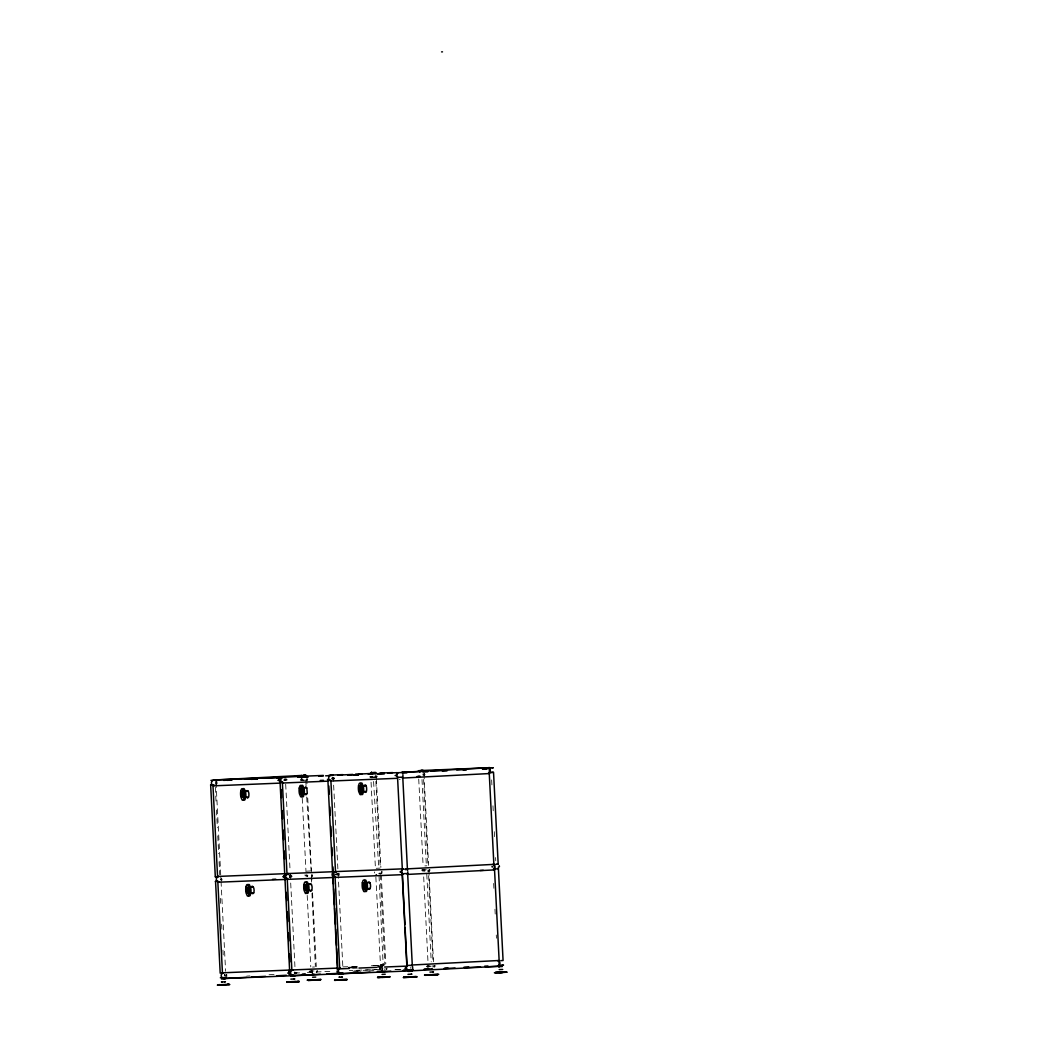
<?xml version="1.0" encoding="UTF-8"?>
<svg xmlns="http://www.w3.org/2000/svg" width="1037" height="1037" viewBox="0 0 1037 1037"><rect width="100%" height="100%" fill="white"/><g stroke="black" fill="none" stroke-linecap="round" stroke-linejoin="round"><path stroke-width="0.75" stroke-dasharray="5 3.75" d="M217.109 783.803L216.992 781.691M221.983 880.167L222.061 879.104M226.87 976.53L226.766 974.417M291.41 877.328L291.293 875.215M296.284 973.691L296.362 972.628M317.529 971.825L317.607 970.762M334.329 779.007L334.407 777.944M339.216 875.371L339.099 873.258M382.225 871.547L381.81 873.621M387.099 967.91L386.684 969.984M429.875 870.665L429.953 869.602M427.166 965.291L427.27 967.404M434.762 967.015L434.84 965.953L435.799 965.901M491.707 867.152L491.784 866.076M215.813 784.452L215.877 783.7A3.267 1.102 87 0 0 215.683 781.328M372.801 776.428L372.581 777.672M382.484 969.828L382.562 969.154M371.92 777.763L372.153 776.557M303.945 780.213L301.106 780.342L302.856 779.526A3.033 1.024 87 0 0 302.882 778.8M307.639 876.524L307.73 875.889A3.033 1.024 87 0 0 307.769 875.163M372.75 777.594L372.866 776.92A3.267 1.102 87 0 0 372.931 776.156M307.432 780.109L307.769 779.098M312.318 876.459L312.655 875.461M377.261 776.259L376.353 778.139M424.664 775.3L425.001 774.302M306.783 779.085L306.071 780.355M311.385 876.135L311.657 875.448A3.033 2.852 87.7 0 0 311.774 874.709M316.259 972.499L316.544 971.812A3.033 2.852 87.7 0 0 316.661 971.06M380.099 872.648L379.399 873.919M422.746 775.015L423.031 774.328A3.033 2.852 87.7 0 0 423.148 773.589M423.731 774.976L424.003 774.289A3.033 2.852 87.7 0 0 424.12 773.55M384.701 969.699L384.986 969.012A3.033 2.852 87.7 0 0 385.09 968.26M386.114 969.634L386.386 968.947A3.033 2.852 87.7 0 0 386.503 968.208M427.633 871.378L427.918 870.691A3.033 2.852 87.7 0 0 428.022 869.939M428.605 871.339L428.89 870.652A3.033 2.852 87.7 0 0 428.994 869.9M307.237 779.163L306.485 780.407M311.813 876.2L312.124 875.526A3.033 2.852 87.7 0 0 312.254 874.787M424.159 775.041L424.47 774.367A3.033 2.852 87.7 0 0 424.6 773.628M429.046 871.404L429.344 870.73A3.033 2.852 87.7 0 0 429.512 869.978M306.68 780.252L307.069 779.578A3.267 3.072 87.7 0 0 307.289 778.8M423.9 775.456L424.302 774.769A3.267 3.072 87.7 0 0 424.522 774.004M374.513 777.556L375.225 776.285A3.033 2.852 87.7 0 0 375.264 774.782M380.799 873.854L381.512 872.597A3.033 2.852 87.7 0 0 381.551 871.093M375.368 777.931L376.625 776.233A3.033 2.852 87.7 0 0 376.742 775.482M306.745 871.158L310.607 870.963M376.237 868.306L380.112 868.112M424.885 865.895L426.881 865.804M312.539 967.067L314.535 966.964M220.725 874.891L216.059 782.805L215.087 782.857M331.71 778.087L333.279 777.996L337.945 870.082M375.861 876.978L380.501 965.577A2.644 0.894 87 0 1 381.214 965.525A2.644 2.489 87.7 0 1 383.249 965.369L383.871 965.693L377.481 966.043M246.715 976.115L249.904 975.921M269.063 974.741L275.44 974.352M294.599 973.186L300.976 972.784M307.367 972.395L333.11 971.241M354.356 970.891L379.892 969.336L349.249 970.593M374.94 777.283L370.598 777.491L371.79 777.322M375.161 777.257L375.757 777.231M375.822 777.141L374.733 777.193M283.244 780.07L287.405 779.85M302.7 780.252L307.043 780.044L304.204 780.174M372.192 777.4L374.214 777.322M289.504 876.356L292.291 876.213M421.398 870.043L426.959 869.745M379.088 873.685L381.422 873.556L378.583 873.685M352.541 966.808L357.376 966.562M373.501 965.719L381.577 965.304M351.88 967.378L358.283 967.041M309.052 971.202L314.47 970.917M294.391 972.719L297.165 972.576M426.285 966.393L434.62 965.966M368.874 970.904L375.251 970.71M395.94 969.634L402.317 969.31L394.345 969.621M373.696 777.322L375.135 777.154M384.04 965.395L380.346 965.59M371.972 777.439L372.62 777.296M382.16 965.499L380.385 965.59L380.073 967.171A3.033 1.024 87 0 0 380.19 969.388M332.112 778.048L333.253 777.996M371.985 777.335L371.065 777.374M334.095 874.554L337.103 874.437M342.793 966.873L357.363 966.432M371.44 965.693L383.184 965.382L378.985 874.606M351.984 967.495L358.452 967.236M377.883 966.432L384.351 966.173M352.528 968.325L357.337 968.13M376.587 967.352L382.99 967.08M399.154 779.293L400.152 779.383M384.986 964.475C381.966 962.725 378.375 966.225 379.542 969.362M372.763 777.802L371.842 776.7M303.335 780.589L302.454 779.448A3.033 2.852 87.7 0 1 302.234 778.722M302.726 780.576L301.897 779.241M370.442 776.752L371.363 777.867L371.09 776.726M302.402 780.174L302 779.565A3.033 2.852 87.7 0 1 301.767 778.852M307.276 876.537L306.887 875.915A3.033 2.852 87.7 0 1 306.641 875.215M307.704 876.446L307.328 875.811A3.033 2.852 87.7 0 1 307.108 875.085M290.347 874.658L290.697 875.306A3.033 2.852 87.7 0 1 290.723 877.522M288.934 874.709L289.284 875.371A3.033 2.852 87.7 0 1 289.31 877.587M307.121 876.33L306.783 875.591A3.267 3.072 87.7 0 1 306.628 874.8M369.781 776.635L370.222 777.594M300.289 779.474L300.717 780.446M370.779 777.841L370.429 776.661M371.324 777.763L370.987 776.389M382.42 966.938L381.823 965.46A2.644 0.894 87 0 0 381.11 965.577L380.709 967.236A3.033 1.024 87 0 0 380.851 969.439M301.119 779.37L301.456 780.589L301.171 777.374M306.148 876.395L305.993 875.734A3.033 1.024 87 0 1 305.902 874.995M380.89 969.854L380.748 969.115A3.267 1.102 87 0 1 380.709 966.73L381.227 965.201A2.852 0.972 87 0 1 382.018 965.421L382.588 967.262A3.267 1.102 87 0 1 382.627 969.647M422.202 869.991L422.396 871.041M374.474 871.948L374.668 872.998M304.982 874.787L305.163 875.837M286.419 778.852L286.601 779.902M309.869 971.15L310.05 972.2M373.579 781.47L378.725 867.736M305.772 781.042L306.058 785.839M306.719 797.025L311.113 870.51M491.655 779.915L491.979 786.383M492.964 805.788L493.288 812.269M494.273 831.674L494.61 838.142M495.582 857.56L495.751 860.788M493.651 883.459L493.897 888.294M494.96 909.229L495.206 914.064M496.269 935.011L496.438 938.226M423.977 773.9L428.618 865.389M428.851 870.212L433.492 961.753M428.657 875.759L433.012 961.792M423.614 779.461L428.035 866.802M421.994 779.526L426.337 865.26M426.79 874.243L431.236 961.869M418.728 778.994L423.122 865.662M423.692 876.9L427.996 962.025M376.392 778.722L380.877 867.334M381.279 875.085L385.816 963.879M375.874 781.405L380.216 867.139M380.268 874.554L384.792 963.775M371.065 782.222L375.472 869.226M338.114 873.31L342.832 966.458M306.758 778.709L307.082 785.126M307.73 797.959L311.463 871.793M311.631 875.008L311.956 881.424M312.526 892.676L316.272 966.549M302.234 798.244L306.006 871.845M307.198 895.411L310.776 966.821M285.693 784.205L290.062 870.471M290.256 874.282L295.026 968.428M220.803 876.498L220.972 879.713M221.05 881.32L225.599 971.254M215.307 787.342L216.046 801.912M216.461 810.001L217.355 827.785M217.77 835.874L218.677 853.671M219.079 861.76L219.74 874.697M220.324 898.301L220.661 904.77M221.633 924.174L221.97 930.643M222.955 950.061L223.201 954.908M311.23 877.38L311.45 882.15M311.968 893.298L315.352 966.562M311.761 972.278A3.033 2.852 87.7 0 1 311.463 970.813M317.166 971.138A3.033 2.852 87.7 0 1 317.024 971.876M380.203 969.478A3.033 2.852 87.7 0 1 380.009 967.275L381.279 965.564L381.797 967.067A3.033 1.024 87 0 1 381.914 969.284M317.089 970.71A3.267 3.072 87.7 0 1 316.829 972.291M225.573 974.806A3.267 1.102 87 0 1 225.651 976.426M310.88 972.097A3.033 1.024 87 0 1 310.763 970.606M311.657 971.954A3.267 3.072 87.7 0 1 311.502 971.15M224.692 974.586A3.033 1.024 87 0 1 224.809 976.076M226.196 974.508A3.033 2.852 87.7 0 1 226.39 975.998M294.236 972.356A3.033 2.852 87.7 0 1 294.262 973.212M224.407 975.947A3.033 1.024 87 0 1 224.394 974.456M226.403 975.143A3.033 1.024 87 0 1 226.442 975.895M312.617 970.762A3.033 1.024 87 0 1 312.617 972.239M312.215 972.175A3.033 2.852 87.7 0 1 311.956 970.697M221.49 878.883A3.033 2.852 87.7 0 1 221.335 880.361A3.033 1.024 87 0 0 221.335 878.78M312.176 875.163A3.267 3.072 87.7 0 1 311.956 875.941M220.764 879.259A3.267 1.102 87 0 1 220.764 880.063M216.422 781.781A3.033 2.852 87.7 0 1 216.461 784.011M284.41 779.007A3.033 2.852 87.7 0 1 284.605 780.485M216.357 781.691A3.033 1.024 87 0 1 216.474 783.907M410.859 968.454A3.033 1.024 87 0 1 410.821 966.951M428.748 966.769A3.033 2.852 87.7 0 1 428.683 966.017M492.432 867.502A3.033 1.024 87 0 1 492.419 866.012A3.033 2.852 87.7 0 0 492.251 866.854M424.107 871.119A3.033 2.852 87.7 0 1 423.809 869.654M338.529 873.348A3.033 2.852 87.7 0 1 338.736 874.839M333.836 777.724A3.033 2.852 87.7 0 1 333.681 779.202M433.816 965.512A3.033 2.852 87.7 0 1 433.764 967.015M427.775 966.808A3.033 2.852 87.7 0 1 427.711 966.056M381.616 969.426A3.033 2.852 87.7 0 1 381.422 967.21L382.679 965.512A2.644 2.489 87.7 0 1 383.988 965.188M432.844 965.551A3.033 2.852 87.7 0 1 432.792 967.054M295.752 972.395A3.033 2.852 87.7 0 1 295.765 973.16M337.297 874.891A3.033 2.852 87.7 0 0 337.103 873.413A3.033 1.024 87 0 1 337.155 874.917M285.81 778.943A3.033 2.852 87.7 0 1 286.005 780.433M332.242 779.267A3.033 2.852 87.7 0 0 332.397 777.776A3.033 1.024 87 0 1 332.242 779.28M423.135 871.158A3.033 2.852 87.7 0 1 422.824 869.693M290.425 875.098A3.033 1.024 87 0 1 290.567 877.315M289.154 875.28A3.033 2.852 87.7 0 1 289.245 877.496M295.415 972.175A3.033 1.024 87 0 1 295.454 973.678M382.601 966.938A3.033 1.024 87 0 1 382.744 969.141M428.1 967.288A3.033 1.024 87 0 1 427.983 965.797M428.89 967.158A3.267 3.072 87.7 0 1 428.774 965.538M294.612 971.967A3.267 3.072 87.7 0 1 294.651 973.587M429.849 965.966A3.033 1.024 87 0 1 429.875 966.717M429.214 966.653A3.033 2.852 87.7 0 1 429.175 965.901M424.003 870.795A3.267 3.072 87.7 0 1 423.848 869.991M285.551 778.735A3.033 1.024 87 0 1 285.706 780.213M284.851 779.254A3.267 3.072 87.7 0 1 284.968 780.057M289.427 874.865A3.267 3.072 87.7 0 1 289.777 877.224M284.268 778.917A3.033 2.852 87.7 0 1 284.514 780.394M424.561 871.015A3.033 2.852 87.7 0 1 424.302 869.537M336.04 875.189A3.267 1.102 87 0 1 335.962 873.569M337.919 873.647A3.267 1.102 87 0 1 337.984 875.267M424.963 869.602A3.033 1.024 87 0 1 424.963 871.08M434.322 965.59A3.033 2.852 87.7 0 1 434.231 967.093M434.322 965.901A3.267 3.072 87.7 0 1 434.283 966.717M336.753 874.787A3.033 1.024 87 0 1 336.714 874.022M423.226 870.937A3.033 1.024 87 0 1 423.096 869.447M333.11 778.1A3.267 1.102 87 0 1 333.11 778.904M338.568 873.984A3.033 1.024 87 0 1 338.606 874.748M331.97 779.15A3.033 1.024 87 0 1 331.866 778.424M333.681 777.62A3.033 1.024 87 0 1 333.694 779.111M429.435 869.55A3.267 3.072 87.7 0 1 429.175 871.132"/><path stroke-width="1.5" d="M402.836 776.83L402.913 776.156A3.033 1.024 87 0 0 402.887 774.665M499.73 965.512L499.86 964.851A3.267 1.102 87 0 0 499.821 962.466L499.238 960.625M247.337 798.166C249.891 797.842 249.243 789.209 246.637 790.687M248.18 892.377L248.297 891.755A3.046 1.037 87 0 0 248.154 888.839L247.506 887.503M252.16 893.635C254.895 894.879 254.661 886.207 252.095 886.129M303.322 794.588L303.271 788.146L306.796 787.964L307.25 792.89L305.863 794.861M304.852 885.663L304.722 886.285A3.046 1.037 87 0 0 304.878 889.202L306.006 890.524M306.317 889.137L306.032 890.226M310.517 891.405C313.07 891.094 312.409 882.461 309.817 883.926M360.954 790.324L360.669 791.412M364.505 791.555C367.772 795.91 367.033 781.159 364.207 785.774M368.615 889.176C371.518 890.77 370.987 880.257 368.252 882.085M226.144 977.295L225.807 978.215A2.644 0.894 87 0 1 225.327 978.422M289.193 972.097L289.88 970.684M401.799 870.173L401.539 870.937A3.267 3.072 87.7 0 0 401.889 873.297M406.426 967.301L406.919 966.303M494.675 869.667L494.973 868.487A3.267 1.102 87 0 0 494.934 866.102L494.597 864.741M246.637 888.294L247.454 887.4M300.367 788.651L299.887 789.74A3.046 1.037 87 0 0 300.043 792.657L300.626 793.707M359.295 786.863L360.163 786.072L360.811 787.407M359.658 786.383L359.178 787.472A3.046 1.037 87 0 0 359.32 790.388L360.396 791.801M362.846 791.659L362.302 792.748M342.664 973.017L342.482 973.51A2.852 0.972 87 0 1 341.73 973.795M242.489 790.103L242.852 789.235A5.289 1.789 87 0 1 244.265 788.859L245.497 791.711A6.066 2.048 87 0 1 245.821 796.131L245.056 799.514A5.289 1.789 87 0 1 244.136 800.162M301.015 786.798L301.378 785.942M371.155 773.278L371.35 772.863A2.644 0.894 87 0 1 371.803 772.578M402.693 777.387L402.512 777.802A2.644 0.894 87 0 1 402.291 778.035M289.232 971.85L289.997 970.632M401.889 870.017L401.578 870.691A3.033 2.852 87.7 0 0 401.682 872.908A3.033 2.852 87.7 0 1 401.708 870.587M370.546 773.239L370.727 772.85A2.644 0.894 87 0 1 371.44 772.811L372.037 774.341M289.699 971.099L289.362 971.747A3.033 2.852 87.7 0 0 289.206 972.486M396.834 774.237L397.638 773.032M337.181 969.789L337.505 969.141M301.287 775.987L302.065 775.65M302 776.843L303.595 775.261M396.925 773.809L397.91 772.643M370.961 773.278L371.466 772.487M488.064 768.054L488.699 767.691A2.852 0.972 87 0 1 489.477 767.911L490.06 769.739A3.267 1.102 87 0 1 490.099 772.124L489.568 773.654M499.562 966.03L499.328 966.38A2.852 0.972 87 0 1 498.551 966.16M242.062 791.646L241.556 793.033A3.046 1.037 87 0 0 241.699 795.949L242.347 797.284L243.332 795.885A3.046 1.037 87 0 0 243.176 792.968L242.36 791.633M242.645 797.284L243.151 795.897A3.046 1.037 87 0 0 242.995 792.968L242.593 791.918M300.186 788.651L301.067 788.327L301.715 789.663A3.046 1.037 87 0 1 301.845 792.579L300.924 794.083M305.163 787.381L305.798 786.811L306.796 787.964M301.171 793.979L301.676 792.592A3.046 1.037 87 0 0 301.521 789.675L300.393 788.353M248.193 892.831L246.845 892.429M360.448 791.711L361.148 790.311A3.046 1.037 87 0 0 360.98 787.394L359.683 786.085M304.826 885.209L305.721 884.872M363.663 883.057L363.157 884.444A3.046 1.037 87 0 0 363.313 887.361L363.948 888.696M371.933 773.809L372.918 772.785A2.644 2.489 87.7 0 1 374.888 772.591L376.081 772.591L371.22 772.837M419.855 771.761L420.866 770.789A2.644 2.489 87.7 0 1 422.85 770.672L423.809 770.634L422.642 770.685M397.456 773.109L396.691 774.328A3.033 2.852 87.7 0 0 396.588 775.832M332.631 872.778L333.681 871.858M285.577 873.802L284.319 875.734A3.267 3.072 87.7 0 0 284.656 878.106M303.076 776L303.634 775.585A2.644 2.489 87.7 0 1 305.63 775.469L306.33 775.443M402.343 869.46L397.508 776.493M287.962 873.776L285.901 873.88L284.488 875.397A3.033 2.852 87.7 0 0 284.514 877.613M340.006 968.156L338.619 969.738A3.033 2.852 87.7 0 0 338.645 971.954L340.071 973.523A2.644 2.489 87.7 0 0 342.067 973.51L342.638 973.121M419.285 770.854L418.313 770.906L420.815 770.452A2.852 2.683 87.7 0 1 421.528 770.297M242.295 791.542L241.362 793.046A3.046 1.037 87 0 0 241.517 795.962L242.593 797.375M360.643 791.698L359.969 791.724M247.558 893.259L248.491 891.755A3.046 1.037 87 0 0 248.336 888.839L247.26 887.413L246.521 888.903A3.046 1.037 87 0 0 246.663 891.833L247.493 893.155M363.909 882.941L362.976 884.444A3.046 1.037 87 0 0 363.119 887.374L364.207 888.787L364.946 887.296A3.046 1.037 87 0 0 364.791 884.38L363.961 883.044M364.013 888.8L364.752 887.296A3.046 1.037 87 0 0 364.609 884.38L364.207 883.33M224.588 978.863L221.477 979.019M290.891 976.18L294.677 976.011L294.002 976.024M312.811 974.274L311.981 974.326L314.12 974.249M221.464 981.987L222.294 981.935M342.495 974.054L338.516 974.249M385.427 971.306L381.447 971.488L382.303 971.436M408.008 971.384L411.637 971.228M292.46 981.961L299.226 981.702L293.16 982.013M502.375 966.51L498.564 966.691L499.419 966.627M340.966 980.056L347.032 979.745L334.562 980.354L340.629 980.03M381.914 977.372L382.446 977.372M383.21 977.256L389.964 976.984L384.416 977.282M502.699 969.439L499.173 969.595M408.137 977.295L409.421 977.217M494.506 864.339L405.182 868.98M220.337 977.761L223.811 977.593M289.751 974.923L293.238 974.754M412.791 969.828L410.095 970.062M495.919 864.275L498.188 864.145L493.534 772.306L488.596 772.669M210.641 784.698L215.307 876.783L216.279 876.719M280.029 781.289L284.721 873.932L285.693 873.88L284.358 875.487A3.033 2.852 87.7 0 0 284.449 877.704L284.825 878.352M327.873 779.889L332.54 871.974L333.499 871.923M407.476 869.486L406.504 869.537M215.553 881.593L220.194 973.134L223.422 972.991M285.006 879.337L289.608 970.295L292.836 970.139M332.773 876.796L337.414 968.338L340.654 968.182M402.149 872.947L406.828 965.499L412.324 965.227M498.33 867.075L503.075 960.508L500.806 960.638M312.565 977.243L315.741 977.1M382.057 974.404L385.233 974.249M429.953 972.11L433.492 971.941L432.779 971.967M378.933 977.165L377.559 977.256L389.951 976.673L384.247 977.01M413.128 969.893L412.389 969.945M210.9 785.022L214.05 784.879M280.314 782.17L282.699 782.067M397.547 777.374L402.563 777.128M493.301 772.422L492.99 772.422M407.774 873.478L402.032 873.763L402.926 873.711M498.188 868.786L496.321 868.889M225.677 977.502L225.366 977.502M210.913 780.381L215.89 780.135A2.644 0.894 87 0 0 215.061 780.161A2.644 2.489 87.7 0 0 213.013 780.239L211.626 781.82A3.033 2.852 87.7 0 0 211.652 784.037L213.091 785.592A2.644 2.489 87.7 0 0 213.739 785.787M280.327 777.543L283.762 777.387M328.133 775.585L332.994 775.352M397.56 772.746L401.928 772.526M339.514 977.139C336.766 977.321 345.075 976.906 341.51 977.035M219.987 984.644C211.094 985.215 235.114 984.087 227.596 984.282M380.164 977.411L377.572 977.58L384.26 977.334M285.732 874.502L284.76 874.554L287.988 874.398M216.279 881.346L215.32 881.411L218.159 881.269M492.562 772.358L491.279 772.435M407.891 970.152L406.504 970.23L409.68 969.997M222.89 984.852L221.607 984.93L223.227 984.878M224.251 984.826L225.547 984.748L223.927 984.813M313.563 980.146L312.267 980.224L313.887 980.172M314.924 980.121L316.22 980.043L314.6 980.095M292.317 982.013L291.021 982.091L292.641 982.039M340.123 980.056L338.827 980.134L340.447 980.082M430.951 975.013L429.655 975.091L431.275 975.026M432.312 974.987L433.635 974.897L431.988 974.961M498.706 972.213C487.066 972.849 508.713 971.98 505.965 971.889M501.532 972.473L502.841 972.395L501.208 972.447M215.294 779.954L301.715 775.456M223.603 780.368L231.653 779.954M244.525 779.28L257.383 778.618M263.826 778.281L279.912 777.439M284.734 777.193L302.441 776.272M297.697 777.257L302.532 777.011M304.865 776.907L308.054 776.739M318.618 776.182L323.44 775.922M325.618 775.832L328.82 775.663M337.919 775.17L352.774 774.419M358.841 774.095L371.933 773.433M489.036 767.782L401.928 772.306A2.644 0.894 87 0 1 402.175 772.461L402.615 773.304M347.836 775.183L358.53 774.652M368.174 774.146L384.273 773.317M387.76 773.109L397.145 772.643M401.967 772.396L427.724 771.139M491.045 767.911L493.301 767.782L492.134 767.834M403.665 773.045L406.88 772.876M422.966 772.046L427.801 771.8M442.28 771.048L447.103 770.789M463.189 769.96L466.404 769.791M482.503 768.961L487.325 768.702L482.49 768.897M277.89 780.355L278.823 780.304M395.11 775.546L396.043 775.507M248.271 791.27L244.745 791.451L244.097 790.414M366.074 785.696L362.548 785.877L362.989 787.692M300.289 790.985L301.469 790.933M241.764 794.29L242.969 794.666L241.79 794.705M359.58 788.716L360.746 788.664M303.556 793.927L307.082 793.746M245.03 797.233L248.556 797.051M364.013 791.607L366.372 791.477M335.768 871.819L336.455 871.793M405.221 869.602L405.895 869.563M282.764 876.706L283.697 876.667M399.997 871.91L400.917 871.858M272.55 879.363L275.764 879.207M253.417 887.128L249.891 887.322L249.256 886.285M311.437 884.509L307.613 884.055M366.346 882.863L369.872 882.668M246.923 890.161L248.854 890.07M304.943 887.542L306.109 887.491M363.378 885.702L364.557 885.65M250.189 893.103L253.715 892.922M308.209 890.485L311.735 890.303M370.17 888.463L366.644 888.644L366.605 883.693M287.651 973.069L288.584 973.017M404.871 968.273L405.804 968.221M224.096 978.5L246.456 977.347M251.252 977.087L265.615 976.348M276.801 975.765L286.381 975.273M302.35 974.443L305.539 974.274M294.586 975.597L320.394 974.261M326.849 973.924L338.14 973.341M352.658 972.589L360.72 972.175M424.055 969.31L428.838 969.064A2.644 0.894 87 0 0 429.162 969.141L424.366 969.388M444.808 968.234L448.01 968.065M463.98 967.236L468.763 966.99M484.733 966.16L487.934 966.004M501.195 965.24L503.528 965.123L502.154 965.175M370.066 972.213L341.329 973.704L407.761 970.982M378.051 971.799L390.832 971.138M403.6 970.463L408.397 970.217M411.806 970.801L498.927 966.277M420.128 770.828L423.576 771.048M330.505 780.109L328.444 780.213M218.548 876.628L215.346 876.783M287.573 878.43L284.734 878.572M335.392 876.472L332.54 876.615M341.043 972.797L337.764 972.952M432.027 969.089L429.461 969.193M313.692 979.784C290.775 981.132 337.155 978.539 314.755 979.861M314.068 980.121L308.08 980.419L314.768 980.172M223.409 984.826L217.342 985.15L226.235 984.657M223.746 984.852L229.812 984.541L227.609 984.606M314.405 980.146L320.472 979.835L313.718 980.095M292.447 981.65L286.743 981.987L295.636 981.495M431.094 974.637C407.774 976.024 455.45 973.341 432.144 974.715M293.51 981.728L299.213 981.378L297.01 981.443M292.823 981.987L286.834 982.285L295.117 981.961M383.897 977.308L385.855 977.243M431.47 974.987L425.403 975.298L432.157 975.039M431.807 975L437.873 974.689L431.107 974.961M341.329 980.082L342.923 980.004M409.939 977.191C386.568 978.435 433.79 975.921 410.639 977.243M410.276 977.217L412.104 977.1L410.458 977.165M500.677 972.473L498.875 972.576L500.495 972.525M501.014 972.499C522.713 971.41 477.966 973.471 501.377 972.525M214.115 780.226L216.007 780.511M489.62 767.989L488.453 768.041M334.342 871.897L332.566 871.974M403.756 869.058L401.98 869.136M494.779 868.967L493.482 869.019M499.38 960.703L497.825 960.78M302.013 974.404L305.189 974.249M499.665 965.317L498.356 965.382M408.915 970.036L407.619 970.101M285.901 873.88L284.76 873.932M497.021 864.197L498.188 864.145M492.938 864.417L493.858 864.378L489.27 773.563L402.81 778.048L407.398 868.863M384.092 977.256L385.621 977.191M293.341 981.961L294.884 981.909M341.16 980.004L342.69 979.952M409.758 977.243L408.215 977.295M441.581 51.889L442.488 51.85M421.605 770.53L490.047 767.717A2.644 2.489 87.7 0 0 489.373 767.782A2.644 0.894 87 0 0 488.79 767.821M304.048 776.207L323.375 775.417M329.831 775.157L342.716 774.626M355.6 774.095L362.043 773.835M379.892 773.096L392.634 772.578M405.363 772.059L411.728 771.8M430.938 771.009L447.051 770.348M456.721 769.96L466.378 769.558M213.661 780.031L280.029 777.322M227.025 780.317L231.834 780.122M251.11 779.331L257.526 779.072M276.801 778.281L280.003 778.152M301.611 777.257L307.989 776.998M353.721 775.132L358.556 774.924M377.896 774.133L384.338 773.874M320.252 780.446L323.479 780.317M417.055 776.48L420.244 776.35M280.781 783.091L212.974 785.865L217.563 876.446L285.356 873.672M328.573 781.133L282.388 783.026L286.977 873.608L333.175 871.715L332.929 866.867M396.938 778.32L330.907 781.03L335.495 871.611L403.121 868.837M300.315 791.412L301.495 791.361M359.593 789.144L360.772 789.092M480.079 870.458L483.307 870.328M285.668 879.441L217.848 882.228L222.436 972.81L290.243 970.036M304.969 887.957L306.135 887.905M246.949 890.576L248.115 890.524M363.404 886.116L364.57 886.065M337.66 968.091L291.851 969.971L287.262 879.376L333.071 877.509L333.408 883.978M348.743 967.625L351.984 967.495M349.326 968.467L339.708 968.856L335.081 877.419L402.408 874.671L404.923 924.395M358.945 968.065L376.587 967.352M384.597 967.015L407.035 966.108L405.091 927.609M443.927 968.519L455.074 968.065M464.628 967.664L480.533 967.015M485.316 966.821L499.64 966.238A2.644 2.489 87.7 0 1 498.966 966.108M353.137 972.356L357.972 972.162M377.351 971.371L382.186 971.163M403.186 970.308L408.021 970.113M290.541 975.791L224.186 978.5A2.644 2.489 87.7 0 1 222.851 978.319L221.425 976.75A3.033 2.852 87.7 0 1 221.387 974.534L222.774 972.965A2.644 2.489 87.7 0 1 223.422 972.758M293.562 975.661L338.373 973.834M341.808 974.067L342.508 974.054M411.261 974.171L411.961 974.158L407.969 974.352M294.145 978.98L294.845 978.954L290.853 979.148M224.731 981.819L225.431 981.793L221.542 981.987M423.459 771.009L422.85 770.672A2.852 2.683 87.7 0 0 422.266 770.335M403.16 874.411L402.045 873.556M407.437 970.425L408.034 970.775L406.556 969.271A3.033 2.852 87.7 0 1 406.323 967.793M403.173 874.372L402.084 873.465M305.734 775.391L306.835 776.454M407.826 970.788L406.776 969.66A3.267 3.072 87.7 0 1 406.348 968.104M290.606 975.584L289.543 974.469A3.267 3.072 87.7 0 1 289.129 972.913M306.745 776.311L305.63 775.469L301.573 775.676A2.644 0.894 87 0 1 302.195 775.689L302.428 776.091M328.275 780.472L327.446 779.293M300.873 793.992L300.224 793.253M215.268 780.174L215.009 779.85A2.852 0.972 87 0 0 214.257 780.135M360.98 793.694L361.459 794.329A5.289 1.789 87 0 0 362.859 793.953L363.624 790.557A6.066 2.048 87 0 0 363.3 786.137L362.069 783.285A5.289 1.789 87 0 0 360.656 783.674M301.702 795.962L302.169 796.597A5.289 1.789 87 0 0 303.582 796.222L304.347 792.825A6.066 2.048 87 0 0 304.022 788.405L302.791 785.553A5.289 1.789 87 0 0 301.806 785.424M306.343 892.507L306.822 893.155A5.289 1.789 87 0 0 308.222 892.766L308.987 889.37A6.066 2.048 87 0 0 308.663 884.963L307.432 882.111A5.289 1.789 87 0 0 306.459 881.968M248.323 895.125L248.802 895.774A5.289 1.789 87 0 0 250.215 895.385L250.98 891.989A6.066 2.048 87 0 0 250.643 887.581L249.411 884.73A5.289 1.789 87 0 0 248.012 885.105M407.048 868.825L407.658 870.302M411.935 965.188L412.532 966.665A3.033 1.024 87 0 1 412.674 968.869L412.272 970.528A2.644 0.894 87 0 1 411.559 970.645L411.326 970.308M342.08 973.056L342.314 973.432A2.644 0.894 87 0 0 343.027 973.419M289.699 974.715L289.336 974.067A3.033 2.852 87.7 0 1 289.129 973.341M406.971 969.828L406.621 969.167A3.033 2.852 87.7 0 1 406.426 967.69M279.64 781.25L280.444 782.507L279.575 781.354A3.033 2.852 87.7 0 1 279.471 779.137M337.556 972.667L337.206 972.019A3.033 2.852 87.7 0 1 337.025 971.28M289.751 974.624L289.401 973.976A3.033 2.852 87.7 0 1 289.206 973.237M359.904 791.438L359.515 790.375A3.046 1.037 87 0 1 359.359 787.459M305.772 885.17L306.174 886.22M419.842 771.839L419.428 770.893A2.644 0.894 87 0 0 418.702 770.828M372.685 773.796L372.244 772.708A2.852 0.972 87 0 0 371.985 772.422M489.723 768.78L489.879 769.415A3.033 1.024 87 0 1 489.995 770.141M499.264 865.701L499.445 866.751M328.82 785.981L329.222 794.07M329.883 807.006L330.297 815.095M330.868 826.424L331.36 836.133M331.944 847.449L332.346 855.538M333.655 888.839L334.471 905.016M334.627 908.243L335.457 924.421M335.703 929.269L336.519 945.446M336.675 948.686L337.582 966.484M281.118 789.559L281.52 797.647M282.181 810.584L282.582 818.673M283.153 830.002L283.645 839.698M284.216 851.027L284.631 859.116M286.316 892.39L286.73 900.479M287.301 911.795L287.793 921.504M288.364 932.833L288.779 940.922M289.427 953.859L289.829 961.947M245.276 794.329L245.276 795.379M225.249 978.306A2.852 0.972 87 0 1 224.498 978.591M218.548 876.395A2.644 2.489 87.7 0 0 217.9 876.602L216.513 878.17A3.033 2.852 87.7 0 0 216.539 880.4L217.964 881.956A2.644 2.489 87.7 0 0 219.3 882.15M214.115 780.044A2.644 0.894 87 0 1 214.361 780.252M304.308 775.093A2.852 2.683 87.7 0 1 305.034 775.145M279.446 780.524A3.033 2.852 87.7 0 1 279.433 779.759M498.188 960.547A2.644 0.894 87 0 1 498.434 960.729L499.017 962.271A3.033 1.024 87 0 1 499.134 964.488L498.719 966.082A2.644 0.894 87 0 1 498.006 966.121M499.38 966.004A2.644 0.894 87 0 1 498.68 966.121M332.229 775.43A2.644 2.489 87.7 0 0 330.233 775.443L328.859 777.011A3.033 2.852 87.7 0 0 328.885 779.228L330.31 780.796A2.644 2.489 87.7 0 0 330.972 780.991M420.296 770.854A2.644 2.489 87.7 0 1 420.931 770.595M488.181 767.847A2.644 0.894 87 0 1 488.673 768.002L489.257 769.545A3.033 1.024 87 0 1 489.373 771.761L488.945 773.356A2.644 0.894 87 0 1 488.725 773.563M407.813 871.78A3.033 1.024 87 0 1 407.8 872.519L407.398 874.165A2.644 0.894 87 0 1 407.178 874.398M336.455 871.598A2.644 2.489 87.7 0 0 335.12 871.793L333.733 873.374A3.033 2.852 87.7 0 0 333.758 875.591L335.197 877.159A2.644 2.489 87.7 0 0 335.845 877.354M493.612 869.926A2.644 0.894 87 0 0 493.832 869.719L494.26 868.125A3.033 1.024 87 0 0 494.143 865.908L493.547 864.365A2.644 0.894 87 0 0 493.301 864.184M396.704 776.194A3.267 3.072 87.7 0 1 396.665 774.574M332.333 875.656A3.033 2.852 87.7 0 1 332.294 873.439M283.127 782.948A2.644 2.489 87.7 0 1 282.466 782.754L281.04 781.198A3.033 2.852 87.7 0 1 281.014 778.968L282.401 777.4A2.644 2.489 87.7 0 1 283.723 777.193M294.223 975.467A2.644 2.489 87.7 0 1 292.227 975.48L290.801 973.912A3.033 2.852 87.7 0 1 290.775 971.695L292.162 970.113A2.644 2.489 87.7 0 1 292.81 969.919M288.61 873.556A2.644 2.489 87.7 0 0 287.275 873.763L285.888 875.332A3.033 2.852 87.7 0 0 285.927 877.548L287.353 879.117A2.644 2.489 87.7 0 0 288.001 879.311M376.379 874.722A2.644 0.894 87 0 1 376.146 874.748M371.466 772.487A2.852 0.972 87 0 1 371.726 772.345M295.052 975.324A2.644 0.894 87 0 1 294.339 975.441M382.109 971.176A2.852 0.972 87 0 1 381.59 971.241M284.462 777.141A2.644 0.894 87 0 1 284.942 777.257M279.484 780.991A3.267 3.072 87.7 0 1 279.433 779.37M281.351 777.115A2.852 2.683 87.7 0 1 282.803 777.089M331.71 775.028A2.852 0.972 87 0 1 332.229 775.054M432.468 969.089A2.852 2.683 87.7 0 1 431.029 969.206M332.514 775.157A2.644 0.894 87 0 1 332.76 775.145M419.389 776.415A2.644 0.894 87 0 1 418.909 776.182M306.537 886.207A3.046 1.037 87 0 1 306.68 889.124M364.467 880.646A5.289 1.789 87 0 1 365.867 880.257L367.098 883.122A6.066 2.048 87 0 1 367.435 887.529L366.67 890.926A5.289 1.789 87 0 1 365.257 891.314M240.727 791.348L240.584 792.709A6.066 2.048 87 0 0 240.908 797.129L242.139 799.981A5.289 1.789 87 0 0 243.552 799.592L244.317 796.209A6.066 2.048 87 0 0 243.98 791.788L242.749 788.937A5.289 1.789 87 0 0 241.349 789.313L240.727 791.348M245.873 887.205L245.73 888.579A6.066 2.048 87 0 0 246.067 893L247.286 895.851A5.289 1.789 87 0 0 248.699 895.462L249.463 892.066A6.066 2.048 87 0 0 249.139 887.659L247.908 884.807A5.289 1.789 87 0 0 246.495 885.183L245.873 887.205M299.252 788.042L299.097 789.416A6.066 2.048 87 0 0 299.434 793.823L300.665 796.675A5.289 1.789 87 0 0 302.065 796.299L302.83 792.903A6.066 2.048 87 0 0 302.506 788.483L301.274 785.631A5.289 1.789 87 0 0 299.862 786.02L299.252 788.042M303.893 884.587L303.75 885.961A6.066 2.048 87 0 0 304.074 890.381L305.306 893.233A5.289 1.789 87 0 0 306.719 892.844L307.483 889.448A6.066 2.048 87 0 0 307.159 885.041L305.928 882.189A5.289 1.789 87 0 0 304.515 882.565L303.893 884.587M358.53 785.774L358.387 787.135A6.066 2.048 87 0 0 358.711 791.555L359.943 794.407A5.289 1.789 87 0 0 361.356 794.031L362.12 790.635A6.066 2.048 87 0 0 361.796 786.215L360.565 783.363A5.289 1.789 87 0 0 359.152 783.752L358.53 785.774M362.328 882.746L362.185 884.12A6.066 2.048 87 0 0 362.509 888.54L363.741 891.392A5.289 1.789 87 0 0 365.154 891.003L365.918 887.607A6.066 2.048 87 0 0 365.594 883.2L364.363 880.348A5.289 1.789 87 0 0 362.95 880.724L362.328 882.746M304.658 885.676L304.541 886.285A3.046 1.037 87 0 0 304.684 889.215L305.578 890.64L306.511 889.137A3.046 1.037 87 0 0 306.356 886.22L305.28 884.794L304.658 885.676M334.627 980.017L347.019 979.421L334.627 980.017M403.937 977.165L416.33 976.582L403.937 977.165M494.545 869.9L407.684 874.411L412.272 964.993L499.134 960.495L494.545 869.9"/></g></svg>
